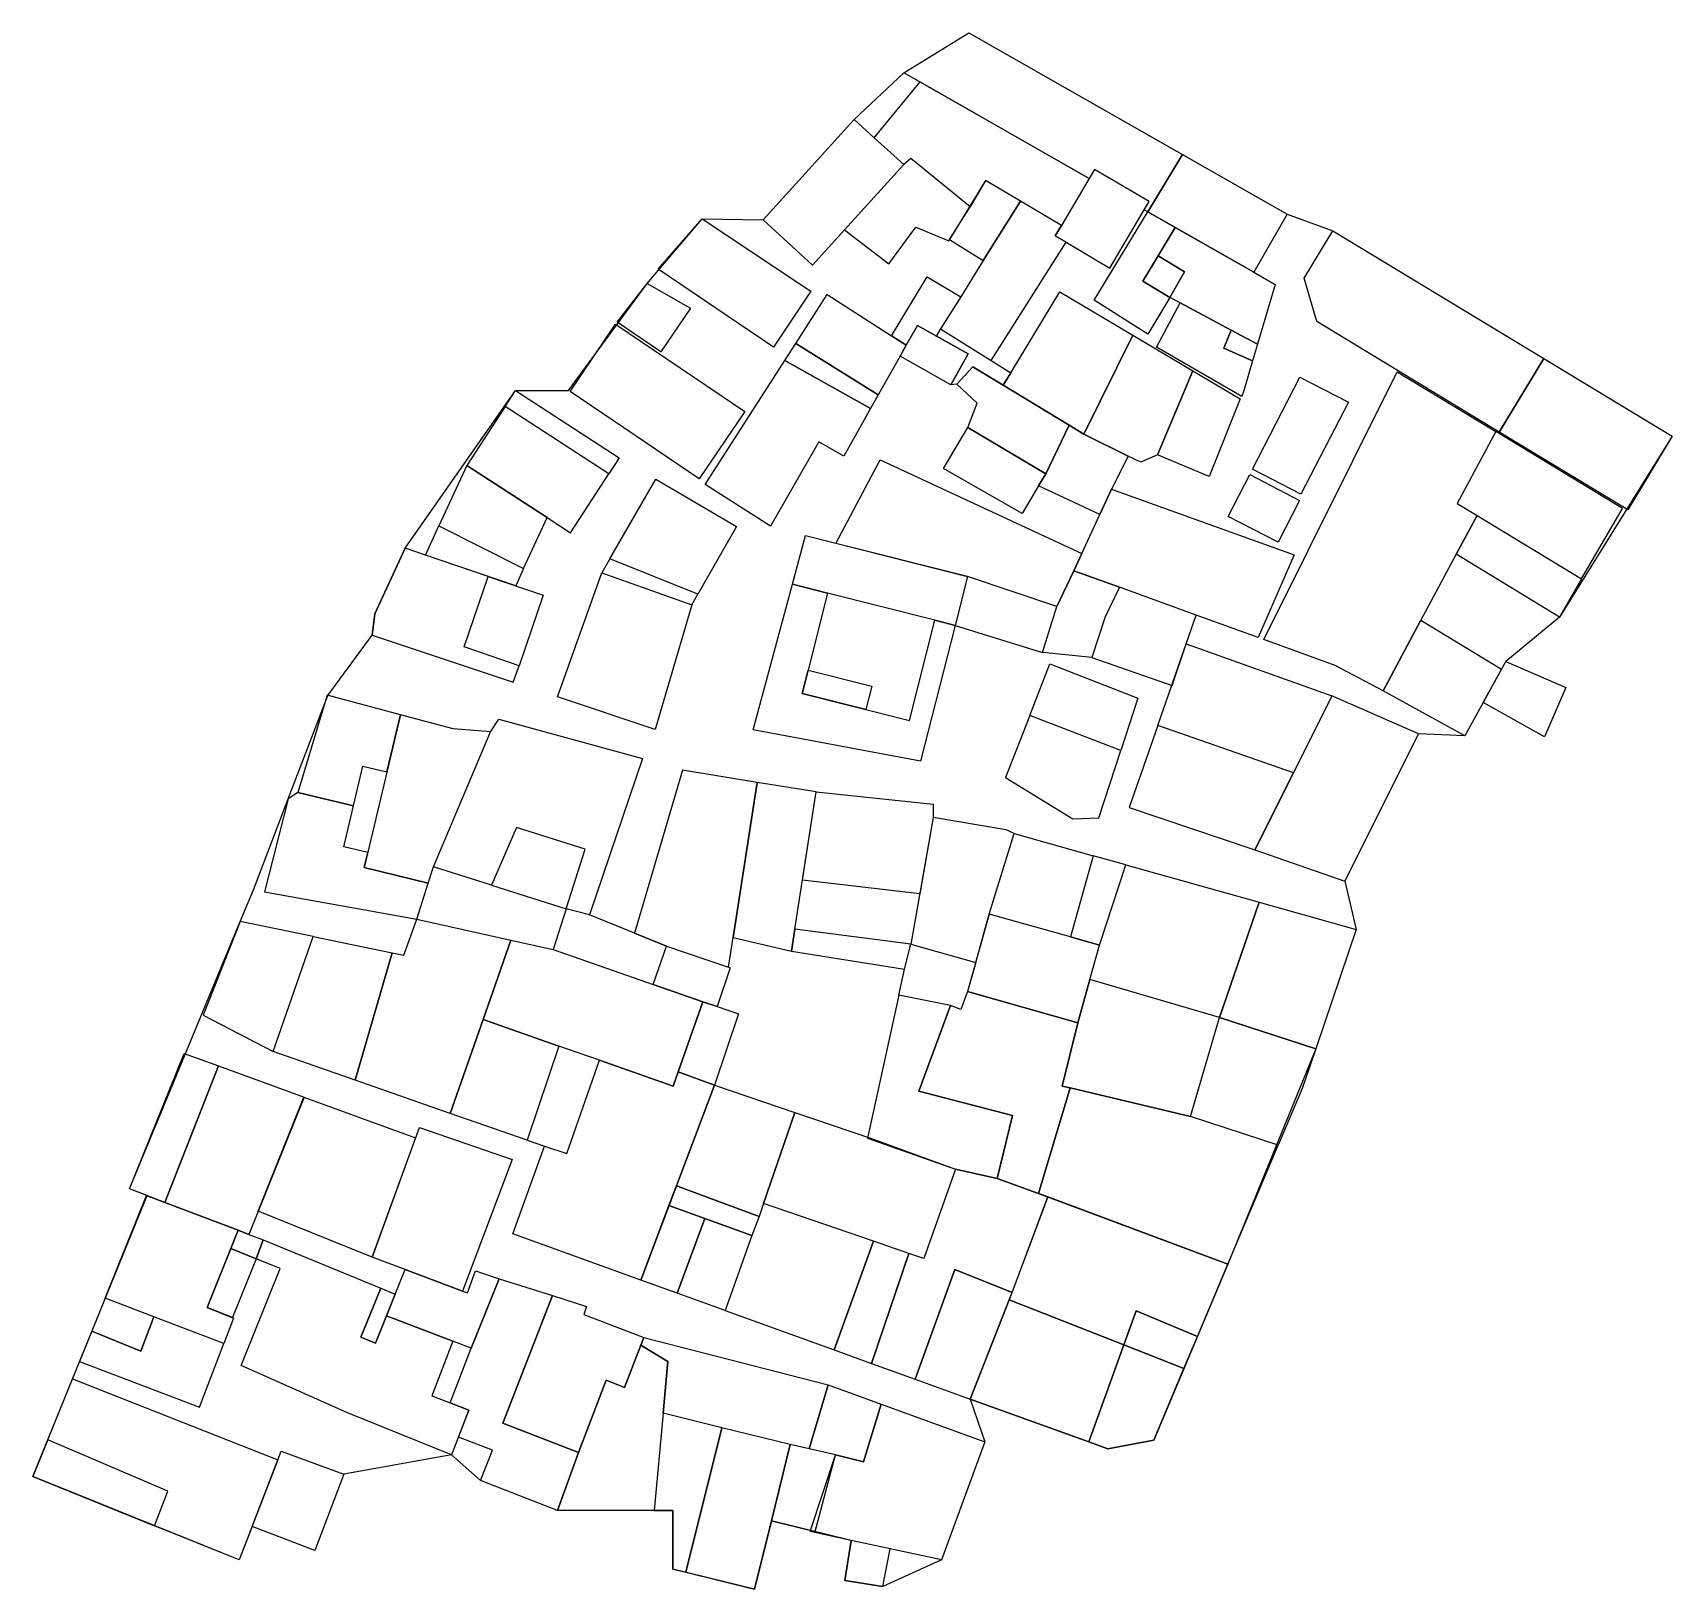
# Model space of a CAD drawing. Header units: millimetres. Extents: x 4579 to 121687, y 3677 to 114858.
import ezdxf

# ---------------------------------------------------------------- set-up
doc = ezdxf.new("R2010")
doc.units = ezdxf.units.MM
for name, color, linetype in [('bound', 7, 'Continuous'), ('poly', 1, 'Continuous'), ('vd', 3, 'Continuous')]:
    doc.layers.add(name, color=color, linetype=linetype)

msp = doc.modelspace()

# ---------------------------------------------------------------- linework, layer by layer
at = {"layer": 'bound'}
msp.add_lwpolyline([(71447, 114858), (94188, 101896), (97435, 100712), (121687, 86036), (113628, 73113), (109792, 69950), (114092, 68089), (112563, 64556), (108182, 67017), (106878, 64642), (103566, 64773), (98310, 54246), (99110, 50795), (96221, 42283), (89952, 26886), (84647, 14329), (81370, 13711), (80004, 14204), (71549, 17256), (72581, 14212), (69480, 5766), (65289, 3875), (62576, 4305), (63037, 7157), (57337, 8550), (56131, 3677), (50294, 5121), (50294, 9297), (42065, 9297), (36564, 11435), (34498, 13275), (26794, 11889), (24720, 6435), (20244, 8155), (19329, 5766), (4579, 11718), (12749, 31793), (11491, 32287), (19401, 51378), (20334, 53629), (22826, 60137), (25656, 67525), (28822, 71837), (29008, 73355), (31168, 78053), (39053, 89302), (42854, 89302), (48470, 96952), (52404, 101571), (56741, 101485), (63257, 108664), (66810, 112001)], close=True, dxfattribs=at)
at = {"layer": 'poly'}
for points in [[(66810, 112001), (71447, 114858), (86696, 106166), (84222, 102077), (83976, 102217), (84319, 102795), (80428, 105102), (80045, 104457)], [(63257, 108664), (56741, 101485), (60284, 98269), (62563, 100780), (66800, 105449), (64690, 107364)], [(71527, 102423), (67290, 105884), (66800, 105449), (62563, 100780), (65734, 98345), (67648, 100963), (70016, 100006), (70068, 100090)], [(94188, 101896), (91811, 97751), (84222, 102077), (86696, 106166)], [(72639, 104315), (70068, 100090), (72473, 98590), (75125, 102841)], [(77617, 100362), (78395, 99901), (81508, 98055), (83976, 102217), (84319, 102795), (80428, 105102), (80045, 104457), (78056, 101103)], [(75125, 102841), (72473, 98590), (70862, 96008), (69423, 93702), (73028, 91460), (78395, 99901), (77617, 100362), (78056, 101103)], [(86186, 100957), (83863, 97116), (85812, 95960), (84224, 93334), (80397, 95752), (84222, 102077)], [(52404, 101571), (60147, 96394), (57490, 92403), (49261, 97969)], [(97435, 100712), (112509, 91590), (109329, 86334), (96292, 94223), (95393, 97338)], [(68464, 97431), (70862, 96008), (69423, 93702), (69139, 93184), (67765, 93956), (66970, 92541), (65929, 93212)], [(48470, 96952), (51559, 95192), (49441, 92060), (46312, 94176)], [(61333, 96170), (65929, 93212), (66970, 92541), (66528, 91755), (64978, 88994), (59076, 92663)], [(77945, 96363), (83156, 93268), (79650, 86196), (78621, 86822), (73898, 89695), (74447, 90578)], [(86541, 95570), (90188, 93621), (89650, 92327), (91704, 91422), (91101, 89388), (90949, 88876), (84843, 92392)], [(46214, 94049), (55440, 87810), (52182, 82993), (42956, 89233)], [(66970, 92541), (67765, 93956), (69139, 93184), (71402, 91913), (70165, 89711), (66528, 91755)], [(90188, 93621), (92059, 92621), (91704, 91422), (89650, 92327)], [(58301, 91458), (64428, 88016), (62521, 84621), (60718, 85634), (57282, 79619), (52602, 82602)], [(112509, 91590), (121687, 86036), (118506, 80780), (109329, 86334)], [(71740, 91007), (73898, 89695), (78621, 86822), (76943, 83342), (71368, 86651), (72037, 88393), (70574, 89758)], [(87447, 90719), (90829, 88709), (88610, 83164), (84923, 84713)], [(95098, 90257), (98558, 88468), (95160, 81895), (91700, 83684)], [(102028, 90635), (109084, 86365), (106328, 81229), (107745, 80373), (106265, 77611), (103740, 72895), (101044, 67861), (97620, 69655), (92518, 71507)], [(39053, 89302), (46464, 84489), (45724, 83349), (38313, 88162)], [(35583, 83958), (41319, 80233), (42994, 79145), (45724, 83349), (38313, 88162)], [(78621, 86822), (79650, 86196), (82821, 84624), (81643, 82248), (80812, 80453), (76430, 82484), (76943, 83342)], [(71368, 86651), (76943, 83342), (76430, 82484), (75257, 80525), (69643, 83732)], [(115211, 75859), (118136, 80887), (109084, 86365), (106328, 81229), (107745, 80373)], [(65104, 84352), (79522, 77670), (78949, 76435), (77718, 73878), (71343, 76016), (61932, 78370)], [(33595, 79639), (39640, 76583), (41319, 80233), (35583, 83958)], [(91504, 83304), (95074, 81459), (93528, 78470), (89958, 80315)], [(49073, 82978), (54848, 79598), (52089, 74757), (45796, 77286)], [(81643, 82248), (94691, 77571), (92106, 71657), (87692, 73260), (82210, 75251), (78949, 76435), (79522, 77670)], [(113628, 73113), (106265, 77611), (107745, 80373), (115211, 75859)], [(59770, 78950), (71343, 76016), (70459, 72528), (69021, 72893), (61352, 74838), (58835, 75476)], [(31168, 78053), (29008, 73355), (28822, 71837), (38900, 68470), (39328, 69643), (35383, 70988), (37102, 76029), (32635, 77552)], [(45223, 76291), (51654, 73992), (49042, 65082), (42052, 67420)], [(37102, 76029), (41043, 74675), (39328, 69643), (35383, 70988)], [(61352, 74838), (59955, 69331), (59533, 67667), (67202, 65722), (69021, 72893), (70459, 72528), (67997, 62817), (56037, 65072), (58835, 75476)], [(76703, 70597), (77718, 73878), (71343, 76016), (70459, 72528)], [(82210, 75251), (81170, 73136), (80217, 70231), (85957, 68226), (86975, 71206), (87692, 73260)], [(109485, 69391), (106878, 64642), (101044, 67861), (103740, 72895)], [(86975, 71206), (97370, 67493), (94625, 61993), (84939, 65376), (86975, 71206)], [(59955, 69331), (64503, 68178), (64082, 66514), (59533, 67667)], [(77233, 69776), (83522, 67321), (82302, 63584), (75790, 66080)], [(109792, 69950), (114092, 68089), (112563, 64556), (108182, 67017)], [(30843, 66142), (25598, 67541), (23511, 60594), (27493, 59648), (28164, 62475), (29876, 62068)], [(91879, 56493), (98310, 54246), (103566, 64773), (97370, 67493), (94625, 61993)], [(37266, 64921), (34604, 65138), (30843, 66142), (28253, 55237), (32833, 54112), (33206, 55286)], [(37266, 64921), (37881, 65839), (48135, 63015), (44351, 51862), (42675, 52273), (44032, 56537), (39127, 58098), (37335, 53973), (33206, 55286)], [(74069, 61669), (78873, 58716), (80732, 58772), (82302, 63584), (75790, 66080)], [(84939, 65376), (82896, 59527), (91879, 56493), (94625, 61993)], [(56325, 61302), (50982, 62177), (47560, 50552), (49847, 49618), (54272, 48118), (54601, 50234)], [(60547, 60645), (56325, 61302), (54601, 50234), (58774, 49255), (59017, 50819)], [(23511, 60594), (22826, 60137), (21122, 53487), (32014, 51538), (32833, 54112), (28253, 55237), (28508, 56311), (26797, 56717), (27493, 59648)], [(74684, 57660), (74100, 57934), (68892, 58796), (67299, 49761), (71934, 48457), (72903, 51902)], [(82656, 55419), (80329, 56073), (78697, 50272), (80787, 49685)], [(82656, 55419), (92172, 52745), (89354, 44514), (80094, 47222), (80787, 49685)], [(32014, 51538), (38726, 50049), (36745, 44369), (34405, 37660), (27607, 40031), (30257, 49144), (31093, 48972)], [(41754, 49378), (48892, 46884), (49847, 49618), (47560, 50552), (44351, 51862), (42675, 52273)], [(78697, 50272), (72903, 51902), (71345, 46363), (79228, 44146), (80094, 47222), (80787, 49685)], [(24615, 50305), (19401, 51378), (16739, 44692), (21744, 42076), (24615, 50305)], [(67299, 49761), (59017, 50819), (58774, 49255), (66847, 47971)], [(24615, 50305), (30257, 49144), (27607, 40031), (21744, 42076)], [(38726, 50049), (41754, 49378), (48892, 46884), (52434, 45646), (50685, 40640), (50329, 39622), (45059, 41464), (42150, 42480), (36745, 44369)], [(54272, 48118), (54406, 48072), (53465, 45296), (52434, 45646), (48892, 46884), (49847, 49618)], [(80094, 47222), (79228, 44146), (78118, 39617), (78691, 39481), (87284, 37436), (89354, 44514)], [(70132, 45367), (66443, 46123), (64207, 35897), (70479, 33680), (73468, 33017), (74558, 37519), (67871, 39260)], [(71345, 46363), (70874, 45092), (70132, 45367), (67871, 39260), (74558, 37519), (73468, 33017), (76428, 31946), (78691, 39481), (78118, 39617), (79228, 44146)], [(89354, 44514), (96221, 42283), (95257, 39442), (93551, 35404), (87284, 37436)], [(42150, 42480), (39899, 35743), (41127, 35315), (42734, 34810), (45059, 41464)], [(15401, 41941), (17834, 41053), (14008, 31300), (11491, 32287)], [(53270, 39681), (48007, 25753), (38866, 29052), (41127, 35315), (42734, 34810), (45059, 41464), (50329, 39622), (50685, 40640)], [(53270, 39681), (59005, 37736), (56775, 31230), (56456, 30298), (50550, 32483)], [(78691, 39481), (76428, 31946), (89952, 26886), (93551, 35404), (87284, 37436)], [(59005, 37736), (64428, 35897), (70479, 33680), (68226, 27306), (67163, 27670), (64629, 28538), (56775, 31230)], [(32213, 36669), (38833, 34377), (35270, 24971), (31177, 26509), (28827, 27391)], [(12710, 31794), (14008, 31300), (19256, 29320), (17037, 23807), (18924, 23046), (18232, 21227), (13219, 23134), (9739, 24458)], [(56456, 30298), (55953, 28940), (52589, 30157), (50022, 31086), (50550, 32483)], [(77095, 31696), (74332, 24347), (82507, 21139), (83389, 23572), (87770, 21722), (89952, 26886)], [(54029, 23579), (61824, 20766), (64629, 28538), (56775, 31230), (56456, 30298), (55953, 28940)], [(21045, 28623), (29432, 25178), (28021, 21677), (29060, 21258), (29849, 23214), (34588, 21404), (33084, 17487), (34405, 16980), (35726, 16473), (34498, 13275), (27052, 16276), (19452, 19658), (22247, 26590), (20534, 27280)], [(30471, 24759), (31177, 26509), (35270, 24971), (35628, 24837), (36203, 26417), (37886, 25856), (35890, 20904), (34588, 21404), (29849, 23214)], [(74534, 24863), (70449, 26508), (67621, 18673), (71549, 17256), (74332, 24347)], [(41698, 24649), (44123, 23867), (43939, 23297), (48220, 21654), (48013, 21116), (46853, 18093), (45535, 18599), (43551, 13433), (38155, 15530)], [(9739, 24458), (8785, 22103), (12288, 20685), (13219, 23134)], [(74332, 24347), (71549, 17256), (80004, 14204), (82507, 21139)], [(49949, 19944), (49607, 16243), (48966, 9297), (42065, 9297), (43551, 13433), (45535, 18599), (46853, 18093), (48013, 21116)], [(7412, 18715), (22072, 12928), (19329, 5766), (13280, 8208), (14217, 10670), (5647, 14355)], [(61392, 18265), (65192, 16889), (63929, 12788), (61918, 13267), (60048, 13712)], [(65192, 16889), (72581, 14212), (69480, 5766), (65812, 6558), (63037, 7157), (60115, 7788), (61918, 13267), (63929, 12788)], [(22314, 13538), (26794, 11889), (24720, 6435), (20246, 8154), (22072, 12928)], [(63037, 7157), (62576, 4305), (65289, 3875), (65812, 6558)]]:
    msp.add_lwpolyline(points, close=True, dxfattribs=at)
at = {"layer": 'vd'}
for points in [[(67959, 111346), (80045, 104457), (78056, 101103), (75125, 102841), (72639, 104315), (71527, 102423), (67290, 105884), (66800, 105449), (64690, 107364)], [(91811, 97751), (93325, 96888), (92059, 92621), (90188, 93621), (86541, 95570), (85812, 95960), (86859, 97779), (84959, 98927), (86186, 100957)], [(84959, 98927), (86859, 97779), (85812, 95960), (83863, 97116)], [(69423, 93702), (73028, 91460), (74447, 90578), (73898, 89695), (71740, 91007), (70574, 89758), (70165, 89711), (71402, 91913), (69139, 93184)], [(59076, 92663), (64978, 88994), (64428, 88016), (58301, 91458)], [(83156, 93268), (87447, 90719), (84923, 84713), (83724, 84177), (82821, 84624), (79650, 86196)], [(33595, 79639), (39640, 76583), (39073, 75352), (32635, 77552)], [(45796, 77286), (45223, 76291), (51654, 73992), (52089, 74757)], [(78949, 76435), (82210, 75251), (81170, 73136), (80217, 70231), (76703, 70597), (77718, 73878)], [(60547, 60645), (68900, 59745), (68900, 58794), (67931, 53348), (59565, 54337)], [(37335, 53973), (42675, 52273), (44032, 56537), (39127, 58098)], [(74684, 57660), (80329, 56073), (78697, 50272), (72903, 51902)], [(92172, 52745), (99110, 50795), (96221, 42283), (89354, 44514)], [(67299, 49761), (71934, 48457), (71345, 46363), (70874, 45092), (70132, 45367), (66443, 46123), (66847, 47971)], [(53465, 45296), (54998, 44777), (53270, 39681), (50685, 40640), (52434, 45646)], [(36745, 44369), (42150, 42480), (39899, 35743), (34405, 37660)], [(17834, 41053), (23955, 38819), (20001, 29020), (19256, 29320), (14008, 31300)], [(23951, 38820), (31927, 35910), (28827, 27391), (21674, 30275), (20674, 30678)], [(67163, 27670), (64489, 19804), (67621, 18673), (70449, 26508), (74527, 24866), (77095, 31696), (76428, 31946), (73468, 33017), (70479, 33680), (68226, 27306)], [(50022, 31086), (52589, 30157), (50607, 24814), (48007, 25753)], [(19256, 29320), (20001, 29020), (21045, 28623), (20534, 27280), (18730, 28007)], [(52589, 30157), (55953, 28940), (54029, 23579), (50607, 24814)], [(67163, 27670), (64629, 28538), (61824, 20766), (64489, 19804)], [(20534, 27280), (18841, 23080), (17037, 23807), (18730, 28007)], [(37886, 25856), (41698, 24649), (38155, 15530), (43551, 13433), (42065, 9297), (36564, 11435), (37409, 13612), (34984, 14543), (35726, 16473), (34405, 16980), (35890, 20904)], [(29432, 25178), (30469, 24752), (29849, 23214), (29060, 21258), (28021, 21677)], [(82507, 21139), (86811, 19450), (87770, 21722), (83389, 23572)], [(8785, 22103), (7908, 19939), (16499, 16672), (18232, 21227), (13219, 23134), (12288, 20685)], [(48220, 21654), (61392, 18265), (60048, 13712), (58687, 14004), (53794, 15214), (49607, 16243), (49949, 19944), (48013, 21116)], [(82507, 21139), (80004, 14204), (81370, 13711), (84647, 14329), (86811, 19450)], [(49607, 16243), (48966, 9297), (50294, 9297), (50294, 5102), (51239, 4888), (53794, 15214)], [(5647, 14355), (4579, 11718), (13280, 8207), (14217, 10670)], [(53794, 15214), (51239, 4888), (56131, 3677), (57337, 8550), (58687, 14004)], [(57337, 8550), (60456, 7788), (61918, 13267), (60048, 13712), (58687, 14004)]]:
    msp.add_lwpolyline(points, close=True, dxfattribs=at)

doc.saveas('drawing.dxf')
